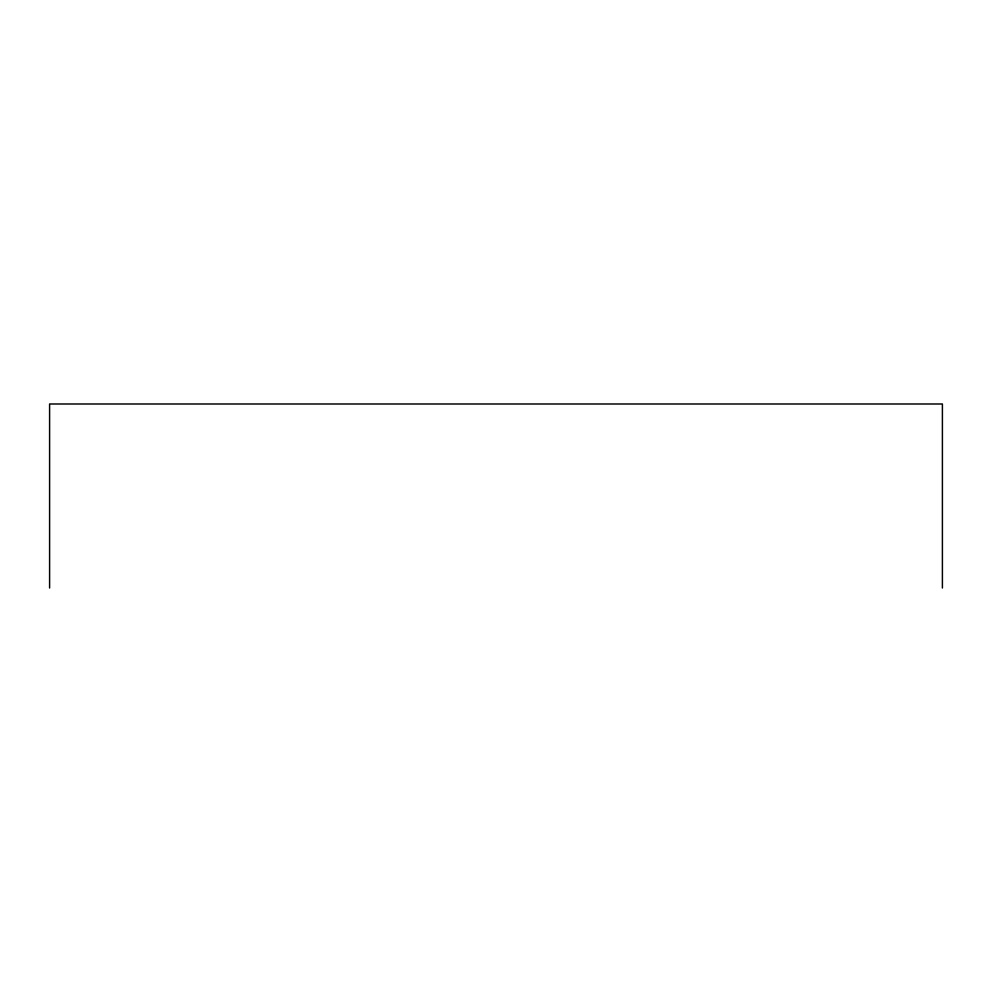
<?xml version="1.0" encoding="UTF-8"?>
<svg xmlns="http://www.w3.org/2000/svg" width="992" height="992" viewBox="0 0 992 992"><rect width="100%" height="100%" fill="white"/><g stroke="black" fill="none" stroke-linecap="round" stroke-linejoin="round"><path stroke-width="1.49" d="M942.4 588.008L942.4 403.992L49.6 403.992L49.6 588.008"/></g></svg>
